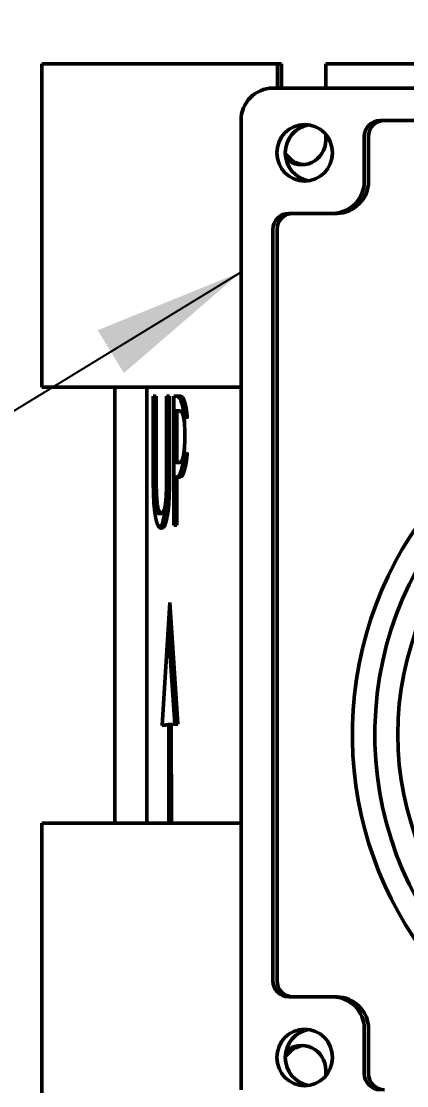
# Model space of a CAD drawing. Header units: inches. Extents: x 15 to 402, y 6 to 258.
# Drawn here: x 300.15 to 303.13, y 107.21 to 115.44 of the extents above; entities that cross this region are included whole.
import ezdxf

# ---------------------------------------------------------------- set-up
doc = ezdxf.new("R2010")
doc.units = ezdxf.units.IN
doc.header["$LTSCALE"] = 12
doc.header["$MEASUREMENT"] = 0
for name, color, linetype, lineweight in [('Dimension (ANSI)', 7, 'Continuous', 25), ('Symbol (ANSI)', 7, 'Continuous', 25), ('Visible (ANSI)', 7, 'Continuous', 50)]:
    doc.layers.add(name, color=color, linetype=linetype, lineweight=lineweight)
doc.styles.add('MEMCOR Medium', font='arial.ttf')
doc.styles.add('Standard D-E', font='arial.ttf')
doc.dimstyles.new('Default (ANSI)', dxfattribs={"dimscale": 12, "dimtxt": 0.15, "dimasz": 0.098425, "dimexe": 0.125, "dimexo": 0.0625, "dimgap": 0.031496, "dimtad": 0, "dimtih": 1, "dimtoh": 1, "dimdec": 4, "dimrnd": 1e-08, "dimzin": 3, "dimdsep": 46, "dimlunit": 5, "dimtxsty": 'MEMCOR Medium', "dimcen": 0.09, "dimdle": 0.393701, "dimclrd": 256, "dimclre": 256, "dimclrt": 256, "dimadec": 0, "dimazin": 1, "dimtfac": 0.8, "dimtofl": 0, "dimtmove": 0, "dimatfit": 3, "dimfxl": 1, "dimfrac": 1, "dimtolj": 1, "dimtzin": 4, "dimlwd": -1, "dimlwe": -1, "dimarcsym": 0})
doc.dimstyles.new('in [mm] D-E NeptuneBenson$7', dxfattribs={"dimscale": 12, "dimtxt": 0.15, "dimasz": 0.098425, "dimexe": 0.125, "dimexo": 0.063, "dimgap": 0.031496, "dimtad": 0, "dimtih": 1, "dimtoh": 1, "dimdec": 4, "dimrnd": 1e-08, "dimzin": 3, "dimdsep": 46, "dimlunit": 5, "dimtxsty": 'Standard D-E', "dimcen": 0.09, "dimdle": 0.393701, "dimclrd": 256, "dimclre": 256, "dimclrt": 256, "dimadec": 1, "dimazin": 1, "dimtfac": 1, "dimtofl": 0, "dimtmove": 0, "dimatfit": 3, "dimfxl": 1, "dimfrac": 1, "dimtolj": 1, "dimtzin": 4, "dimlwd": -1, "dimlwe": -1, "dimarcsym": 0})

# ---------------------------------------------------------------- blocks, each defined once
blk = doc.blocks.new('*D18')
at = {"layer": 'Defpoints', "color": 0, "transparency": 16777216}
for p in [(310.9678, 131.3704), (253.0684, 47.8356), (299.1251, 47.8356)]:
    blk.add_point(p, dxfattribs=at)
at = {"layer": 'Dimension (ANSI)', "transparency": 16777216}
for p, q in [((310.2178, 131.3704), (251.5684, 131.3704)), ((253.0684, 130.1893), (253.0684, 104.2917)), ((253.0684, 49.0168), (253.0684, 91.969)), ((298.3751, 47.8356), (251.5684, 47.8356))]:
    blk.add_line(p, q, dxfattribs=at)
for points in [[(252.8716, 130.1893), (253.2653, 130.1893), (253.0684, 131.3704)], [(252.8716, 49.0168), (253.2653, 49.0168), (253.0684, 47.8356)]]:
    blk.add_solid(points, dxfattribs=at)
at = {"layer": 'Dimension (ANSI)', "transparency": 16777216, "char_height": 1.8, "attachment_point": 5, "style": 'MEMCOR Medium'}
for s, insert in [('\\A1; \\fArial|b0|i0;\\H1.8000;83{\\H0.8x;\\S9#16;} in', (253.0684, 99.9947)), ('\\A1;[2121.8 mm]{\\P\\fArial|b0|i0;\\H1.8000;SHIPPING HEIGHT\\P\\fArial|b0|i0;\\H1.8000;REF.}', (253.0684, 93.8333))]:
    blk.add_mtext(s, dxfattribs=dict(at, insert=insert))

msp = doc.modelspace()

# ---------------------------------------------------------------- linework, layer by layer
at = {"layer": 'Visible (ANSI)'}
for p, q in [((300.3078, 115.11465), (300.66933, 115.11465)), ((300.3078, 115.11465), (300.3078, 112.61465)), ((302.13015, 115.11465), (300.66933, 115.11465)), ((302.13015, 114.92715), (302.13015, 115.11465)), ((302.13015, 115.11465), (302.16271, 115.11465)), ((302.16271, 115.11465), (302.16271, 114.92715)), ((302.50438, 115.11465), (302.50438, 114.92715)), ((315.10992, 115.11465), (302.50438, 115.11465)), ((302.09443, 114.92715), (315.38934, 114.92715)), ((301.84823, 107.17715), (301.84823, 114.67715)), ((302.92537, 114.67711), (314.55841, 114.67711)), ((302.50438, 114.5693), (302.50438, 114.52465)), ((302.80226, 114.2084), (302.80226, 114.55211)), ((302.83482, 114.55211), (302.83482, 114.2084)), ((302.21757, 113.9584), (302.55606, 113.9584)), ((302.58862, 113.9584), (302.55606, 113.9584)), ((302.09447, 108.0209), (302.09447, 113.8334)), ((302.12703, 113.8334), (302.12703, 108.0209)), ((300.66933, 112.61465), (300.3078, 112.61465)), ((300.66933, 112.61465), (301.84823, 112.61465)), ((300.87277, 109.23965), (300.87277, 112.61465)), ((301.11897, 112.61465), (301.11897, 109.23965)), ((301.16918, 111.92049), (301.16918, 112.54448)), ((301.16918, 112.54448), (301.19225, 112.54448)), ((301.19225, 112.54448), (301.19225, 111.92049)), ((301.27176, 111.91725), (301.27176, 112.54448)), ((301.27176, 112.54448), (301.29484, 112.54448)), ((301.29484, 112.54448), (301.29484, 111.92049)), ((301.32791, 111.54448), (301.32791, 112.54448)), ((301.32791, 112.54448), (301.37153, 112.54448)), ((301.35099, 112.42941), (301.32791, 112.42941)), ((301.35099, 112.42941), (301.35099, 112.0307)), ((301.37012, 112.42941), (301.35099, 112.42941)), ((301.35099, 112.0307), (301.32791, 112.0307)), ((301.35099, 112.0307), (301.36675, 112.0307)), ((301.35099, 111.91725), (301.32791, 111.91725)), ((301.37055, 111.91725), (301.35099, 111.91725)), ((301.35099, 111.91725), (301.35099, 111.54448)), ((301.23194, 111.63686), (301.20732, 111.63686)), ((301.35099, 111.54448), (301.32791, 111.54448)), ((301.23715, 109.99511), (301.29624, 110.94731)), ((301.29624, 110.94731), (301.3604, 110.00638)), ((301.28451, 110.75827), (301.33578, 110.00638)), ((301.28858, 110.00061), (301.23715, 109.99511)), ((301.26396, 110.00061), (301.23732, 109.99776)), ((301.28858, 110.00061), (301.26396, 110.00061)), ((301.33578, 110.00638), (301.28363, 110.00219)), ((301.28363, 110.00219), (301.28364, 110.00061)), ((301.30825, 110.00219), (301.28363, 110.00219)), ((301.29035, 109.23965), (301.28858, 110.00061)), ((301.3604, 110.00638), (301.30825, 110.00219)), ((301.30825, 110.00219), (301.31026, 109.23965)), ((301.3604, 110.00638), (301.33578, 110.00638)), ((300.3078, 109.23965), (300.66933, 109.23965)), ((300.3078, 109.23965), (300.3078, 106.73965)), ((301.84823, 109.23965), (300.66933, 109.23965)), ((302.55606, 107.8959), (302.21757, 107.8959)), ((302.58862, 107.8959), (302.55606, 107.8959)), ((302.80226, 107.30218), (302.80226, 107.6459)), ((302.83482, 107.6459), (302.83482, 107.30218)), ((302.50438, 107.32965), (302.50438, 107.285))]:
    msp.add_line(p, q, dxfattribs=at)
for centre, major_axis, start_param, end_param in [((302.09443, 114.67715), (0, 0.25), 0, 1.5707963), ((302.92537, 114.55211), (0, 0.125), 0, 1.5707963), ((302.95792, 114.55211), (0, 0.125), 0, 1.5707963), ((302.40575, 114.42715), (0, 0.21875), 0.1517188, 2.9898739), ((302.31726, 114.52465), (0, -0.19), 5.5729485, 7.8539816), ((302.34982, 114.52465), (0, -0.19), 5.2627049, 6.1960717), ((302.55606, 114.2084), (0, -0.25), 0, 1.5707963), ((302.58862, 114.2084), (0, -0.25), 0, 1.5707963), ((302.21757, 113.8334), (0, 0.125), 0, 1.5707963), ((302.25013, 113.8334), (0, 0.125), 0, 1.5707963), ((305.47975, 109.92711), (0, 2.8125), 3.6175293, 8.9488413), ((305.46889, 109.92711), (0, -2.625), 0.0726393, 6.1648421), ((302.21757, 108.0209), (0, -0.125), 4.712389, 6.2831853), ((302.25013, 108.0209), (0, -0.125), 4.712389, 6.2831853), ((302.55606, 107.6459), (0, 0.25), 4.712389, 6.2831853), ((302.58862, 107.6459), (0, 0.25), 4.712389, 6.2831853), ((302.40575, 107.42715), (0, 0.21875), 0.1517188, 2.9898739), ((302.34982, 107.32965), (0, 0.19), 0.0871136, 1.0204804), ((302.31726, 107.32965), (0, 0.19), 4.712389, 6.9934221), ((302.92537, 107.30218), (0, -0.125), 4.712389, 6.2831853), ((302.95792, 107.30218), (0, -0.125), 4.712389, 6.2831853)]:
    msp.add_ellipse(centre, major_axis=major_axis, ratio=0.9848078, start_param=start_param, end_param=end_param, dxfattribs=at)
for centre, major_axis in [((302.34064, 114.42715), (0, 0.21875)), ((305.33866, 109.92711), (0, 2.3125)), ((302.34064, 107.42715), (0, 0.21875))]:
    msp.add_ellipse(centre, major_axis=major_axis, ratio=0.9848078, dxfattribs=at)
for points, degree, knots in [([(301.34691, 112.54448), (301.35392, 112.54448), (301.36461, 112.54225), (301.38065, 112.51931), (301.38682, 112.50428), (301.39236, 112.48208)], 3, [-0.72550663, -0.72550663, -0.72550663, -0.72550663, -0.2963665, -0.2963665, 0, 0, 0, 0]), ([(301.39236, 112.48208), (301.39617, 112.46715), (301.39956, 112.44956), (301.4048, 112.41274), (301.4075, 112.39018), (301.41037, 112.34873), (301.41104, 112.33605), (301.41156, 112.32315)], 3, [-0.84447707, -0.84447707, -0.84447707, -0.84447707, -0.54452972, -0.54452972, -0.30582376, -0.30582376, -0.20482247, -0.20482247, -0.20482247, -0.20482247]), ([(301.41698, 112.48208), (301.42669, 112.44399), (301.43256, 112.38113), (301.43292, 112.37691)], 2, [0, 0, 0, 1, 1.0698881, 1.0698881, 1.0698881]), ([(301.41072, 112.14795), (301.40983, 112.13043), (301.40884, 112.1165), (301.40557, 112.07444), (301.40221, 112.04561), (301.39785, 112.02098)], 3, [-0.35117833, -0.35117833, -0.35117833, -0.35117833, -0.26809788, -0.26809788, 0, 0, 0, 0]), ([(301.39785, 112.02098), (301.39486, 112.00403), (301.3916, 111.98905), (301.38446, 111.96297), (301.38066, 111.95221), (301.37231, 111.93415), (301.36311, 111.91725), (301.34593, 111.91725)], 3, [-2.1219904, -2.1219904, -2.1219904, -2.1219904, -1.4428428, -1.4428428, -0.7540996, -0.7540996, 0, 0, 0, 0]), ([(301.17509, 111.71871), (301.17672, 111.70454), (301.17866, 111.69206), (301.18379, 111.66814), (301.18661, 111.66013), (301.19452, 111.64144), (301.20105, 111.63686), (301.20732, 111.63686)], 3, [-0.4545312, -0.4545312, -0.4545312, -0.4545312, -0.37440362, -0.37440362, -0.27515015, -0.27515015, 0, 0, 0, 0]), ([(301.26652, 111.74074), (301.2656, 111.72251), (301.26473, 111.71019), (301.26167, 111.66986), (301.25816, 111.64076), (301.25361, 111.61579)], 3, [-0.33526958, -0.33526958, -0.33526958, -0.33526958, -0.2755782, -0.2755782, 0, 0, 0, 0]), ([(301.25361, 111.61579), (301.25088, 111.6003), (301.24789, 111.58661), (301.24139, 111.56311), (301.23795, 111.55357), (301.23136, 111.53995), (301.22674, 111.53205), (301.21987, 111.52738)], 3, [-1.6218142, -1.6218142, -1.6218142, -1.6218142, -1.1229526, -1.1229526, -0.6236798, -0.6236798, -0.2126369, -0.2126369, -0.2126369, -0.2126369])]:
    msp.add_open_spline(points, degree=degree, knots=knots, dxfattribs=at)
for points, degree in [([(301.37153, 112.54448), (301.38701, 112.54448), (301.40868, 112.51531), (301.41698, 112.48208)], 2), ([(301.40108, 112.39132), (301.39559, 112.41239), (301.38096, 112.42941), (301.37012, 112.42941)], 2), ([(301.41361, 112.23897), (301.41361, 112.29083), (301.40741, 112.36701), (301.40108, 112.39132)], 2), ([(301.40376, 112.09067), (301.40896, 112.12065), (301.41361, 112.19116), (301.41361, 112.23897)], 2), ([(301.43292, 112.10962), (301.42901, 112.0579), (301.42247, 112.02098)], 2), ([(301.36675, 112.0307), (301.38082, 112.0307), (301.39813, 112.05663), (301.40376, 112.09067)], 2), ([(301.42247, 112.02098), (301.41347, 111.96992), (301.38912, 111.91725), (301.37055, 111.91725)], 2), ([(301.18578, 111.61579), (301.17663, 111.66766), (301.16918, 111.81352), (301.16918, 111.92049)], 2), ([(301.19225, 111.92049), (301.19225, 111.8508), (301.19535, 111.7568), (301.19971, 111.71871)], 2), ([(301.2643, 111.71871), (301.26866, 111.7568), (301.27176, 111.84999), (301.27176, 111.91725)], 2), ([(301.29484, 111.92049), (301.29484, 111.81595), (301.28752, 111.66685), (301.27823, 111.61579)], 2), ([(301.17294, 111.73999), (301.17358, 111.73272), (301.1743, 111.72562), (301.17509, 111.71871)], 3), ([(301.19971, 111.71871), (301.20436, 111.67819), (301.2204, 111.63686), (301.23194, 111.63686)], 2), ([(301.23194, 111.63686), (301.24277, 111.63686), (301.25966, 111.67819), (301.2643, 111.71871)], 2), ([(301.23194, 111.52341), (301.2166, 111.52341), (301.1938, 111.5696), (301.18578, 111.61579)], 2), ([(301.27823, 111.61579), (301.26993, 111.56879), (301.24798, 111.52341), (301.23194, 111.52341)], 2)]:
    msp.add_open_spline(points, degree=degree, dxfattribs=at)

# ---------------------------------------------------------------- dimensions: what is measured, and where the dimension line sits
at = {"layer": 'Dimension (ANSI)'}
dim = msp.add_linear_dim(base=(253.06842, 47.83565), p1=(310.96777, 131.37045), p2=(299.12506, 47.83565), angle=90, text=' \\fArial|b0|i0;\\H1.8000;<> in\\X[2121.8 mm]{\\P\\fArial|b0|i0;\\H1.8000;SHIPPING HEIGHT\\P\\fArial|b0|i0;\\H1.8000;REF.}', dimstyle='Default (ANSI)', override={"dimgap": 0.031496, "dimdec": 4, "dimpost": '', "dimtol": 0, "dimlim": 0, "dimtp": 0, "dimtm": 0, "dimtdec": 2, "dimatfit": 1}, dxfattribs=at)
dim.commit()
dim.dimension.update_dxf_attribs({"geometry": '*D18', "text_midpoint": (253.06842, 98.13033), "dimtype": 160})

# ---------------------------------------------------------------- leaders
at = {"layer": 'Symbol (ANSI)', "annotation_type": 0, "has_hookline": 1, "hookline_direction": 1, "text_width": 17.80355}
msp.add_leader([(301.84823, 113.50451), (290.045, 106.2892), (288.8639, 106.2892)], dimstyle='in [mm] D-E NeptuneBenson$7', override={"dimtad": 0}, dxfattribs=at)

doc.saveas('drawing.dxf')
